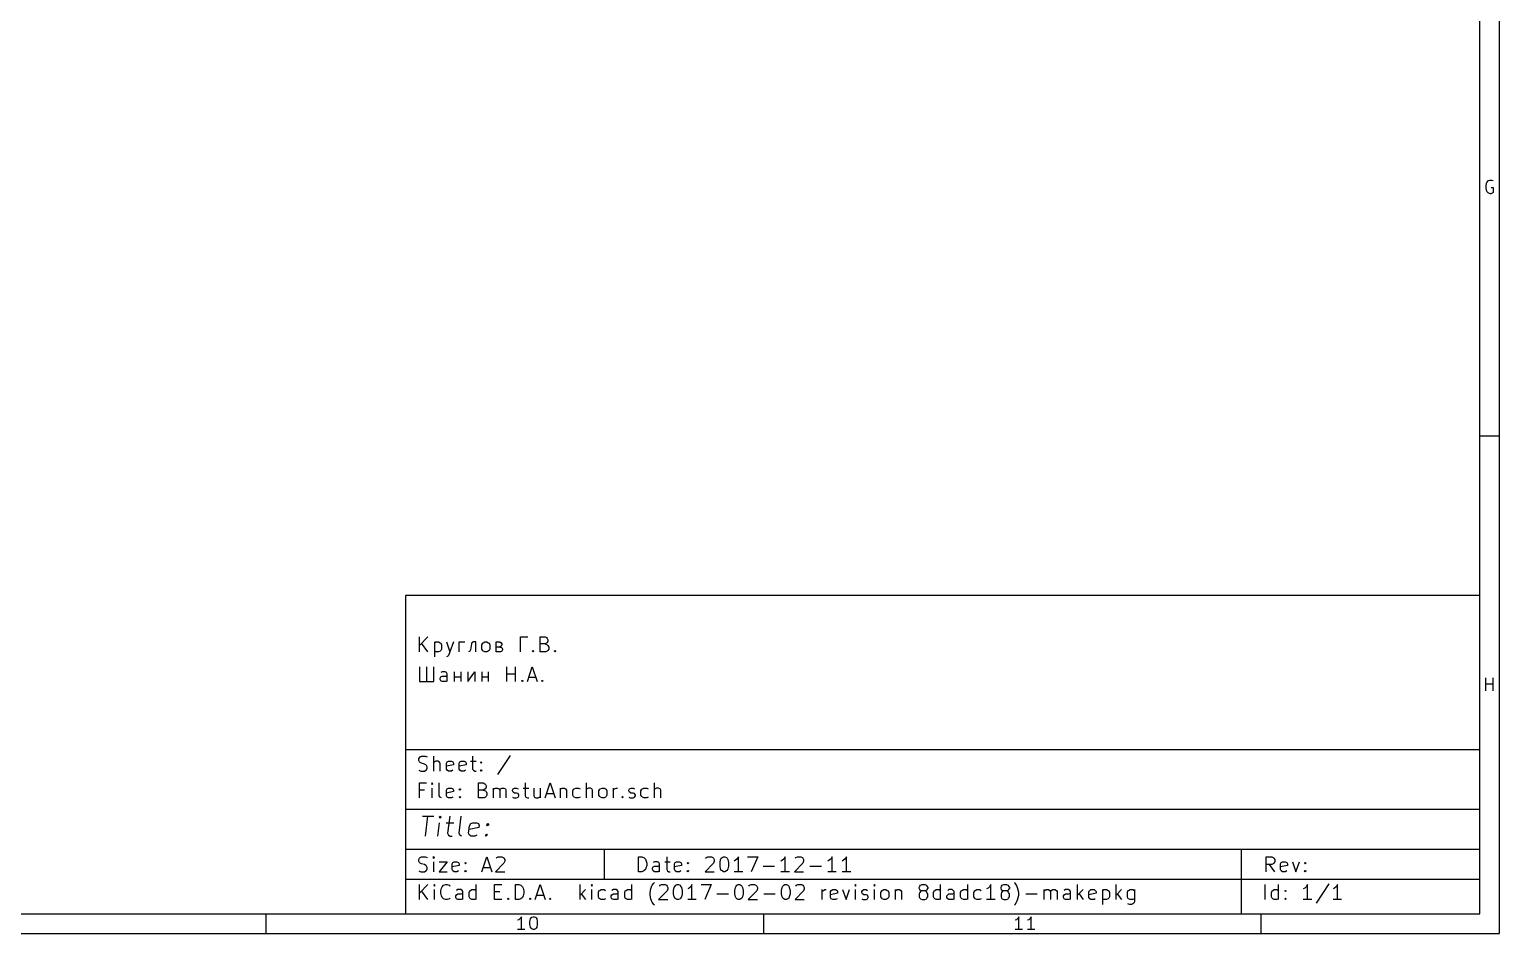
# Model space of a CAD drawing. Extents: x 10 to 584, y -410 to -10.
# Drawn here: x 436.2 to 584, y -410 to -319.1 of the extents above; entities that cross this region are included whole.
import ezdxf

# ---------------------------------------------------------------- set-up
doc = ezdxf.new("R2010")
doc.units = 0
doc.header["$MEASUREMENT"] = 0
doc.layers.add('BLACK', color=7, linetype='CONTINUOUS')

msp = doc.modelspace()

# ---------------------------------------------------------------- linework, layer by layer
at = {"layer": 'Black'}
for p, q in [((583.997, -409.981), (583.997, -10.0076)), ((582.016, -408), (582.016, -11.9888)), ((582.651, -334.594), (582.6, -334.823)), ((582.6, -334.823), (582.6, -335.026)), ((582.6, -335.026), (582.651, -335.255)), ((582.727, -334.467), (582.651, -334.594)), ((582.651, -335.255), (582.727, -335.382)), ((582.828, -334.34), (582.727, -334.467)), ((582.727, -335.382), (582.828, -335.509)), ((583.032, -334.289), (582.828, -334.34)), ((583.209, -334.289), (583.032, -334.289)), ((583.387, -335.026), (583.159, -335.026)), ((583.336, -334.34), (583.209, -334.289)), ((583.387, -335.458), (583.387, -335.026)), ((582.828, -335.509), (583.032, -335.585)), ((583.032, -335.585), (583.159, -335.585)), ((583.159, -335.585), (583.336, -335.509)), ((583.336, -335.509), (583.387, -335.458)), ((583.997, -359.994), (582.016, -359.994)), ((474.015, -375.996), (474.015, -408)), ((582.016, -375.996), (474.015, -375.996)), ((582.016, -408), (582.016, -375.996)), ((475.437, -381.66), (475.437, -380.162)), ((476.275, -380.162), (475.437, -381.025)), ((476.275, -381.66), (475.64, -380.797)), ((476.936, -380.67), (476.936, -382.168)), ((476.936, -380.746), (477.063, -380.67)), ((477.063, -380.67), (477.342, -380.67)), ((477.342, -380.67), (477.495, -380.746)), ((477.495, -380.746), (477.571, -380.797)), ((477.571, -380.797), (477.647, -380.949)), ((477.647, -380.949), (477.647, -381.381)), ((478.13, -380.67), (478.485, -381.66)), ((478.841, -380.67), (478.485, -381.66)), ((479.425, -381.66), (479.425, -380.67)), ((479.425, -380.67), (479.984, -380.67)), ((480.644, -380.873), (480.568, -381.457)), ((480.695, -380.746), (480.644, -380.873)), ((480.847, -380.67), (480.695, -380.746)), ((481.076, -380.67), (480.847, -380.67)), ((481.076, -381.66), (481.076, -380.67)), ((481.711, -380.949), (481.787, -380.797)), ((481.711, -381.381), (481.711, -380.949)), ((481.787, -380.797), (481.838, -380.746)), ((481.838, -380.746), (481.99, -380.67)), ((481.99, -380.67), (482.194, -380.67)), ((482.194, -380.67), (482.346, -380.746)), ((482.346, -380.746), (482.422, -380.797)), ((482.422, -380.797), (482.498, -380.949)), ((482.498, -380.949), (482.498, -381.381)), ((483.133, -381.66), (483.133, -380.67)), ((483.133, -380.67), (483.489, -380.67)), ((483.489, -381.178), (483.133, -381.178)), ((483.489, -380.67), (483.641, -380.746)), ((483.641, -381.102), (483.489, -381.178)), ((483.489, -381.178), (483.692, -381.229)), ((483.641, -380.746), (483.692, -380.873)), ((483.692, -380.949), (483.641, -381.102)), ((483.692, -380.873), (483.692, -380.949)), ((483.692, -381.229), (483.768, -381.381)), ((485.572, -381.66), (485.572, -380.162)), ((485.572, -380.162), (486.334, -380.162)), ((487.553, -381.66), (487.553, -380.162)), ((487.553, -380.162), (488.061, -380.162)), ((488.061, -380.873), (487.553, -380.873)), ((488.061, -380.162), (488.188, -380.238)), ((488.188, -380.797), (488.061, -380.873)), ((488.061, -380.873), (488.264, -380.949)), ((488.188, -380.238), (488.264, -380.314)), ((488.264, -380.746), (488.188, -380.797)), ((488.264, -380.314), (488.34, -380.441)), ((488.34, -380.594), (488.264, -380.746)), ((488.264, -380.949), (488.34, -381.025)), ((488.34, -380.441), (488.34, -380.594)), ((488.34, -381.025), (488.417, -381.178)), ((488.417, -381.178), (488.417, -381.381)), ((477.063, -381.66), (476.936, -381.584)), ((477.342, -381.66), (477.063, -381.66)), ((477.495, -381.584), (477.342, -381.66)), ((477.571, -381.533), (477.495, -381.584)), ((477.647, -381.381), (477.571, -381.533)), ((478.282, -382.092), (478.13, -382.168)), ((478.358, -382.016), (478.282, -382.092)), ((478.485, -381.66), (478.358, -382.016)), ((480.492, -381.584), (480.339, -381.66)), ((480.568, -381.457), (480.492, -381.584)), ((481.787, -381.533), (481.711, -381.381)), ((481.838, -381.584), (481.787, -381.533)), ((481.99, -381.66), (481.838, -381.584)), ((482.194, -381.66), (481.99, -381.66)), ((482.346, -381.584), (482.194, -381.66)), ((482.422, -381.533), (482.346, -381.584)), ((482.498, -381.381), (482.422, -381.533)), ((483.565, -381.66), (483.133, -381.66)), ((483.692, -381.584), (483.565, -381.66)), ((483.768, -381.457), (483.692, -381.584)), ((483.768, -381.381), (483.768, -381.457)), ((486.766, -381.584), (486.842, -381.533)), ((486.842, -381.66), (486.766, -381.584)), ((486.842, -381.533), (486.918, -381.584)), ((486.842, -381.533), (486.842, -381.66)), ((486.918, -381.584), (486.842, -381.66)), ((488.137, -381.66), (487.553, -381.66)), ((488.264, -381.584), (488.137, -381.66)), ((488.34, -381.533), (488.264, -381.584)), ((488.417, -381.381), (488.34, -381.533)), ((488.975, -381.584), (489.052, -381.533)), ((489.052, -381.66), (488.975, -381.584)), ((489.052, -381.533), (489.128, -381.584)), ((489.052, -381.533), (489.052, -381.66)), ((489.128, -381.584), (489.052, -381.66)), ((475.437, -383.159), (475.437, -384.658)), ((476.148, -383.159), (476.148, -384.658)), ((476.86, -384.658), (476.86, -383.159)), ((477.495, -384.302), (477.571, -384.175)), ((477.698, -383.667), (477.571, -383.743)), ((477.571, -384.175), (477.698, -384.099)), ((478.003, -383.667), (477.698, -383.667)), ((477.698, -384.099), (478.079, -384.099)), ((478.13, -383.743), (478.003, -383.667)), ((478.079, -384.099), (478.206, -384.023)), ((478.206, -383.87), (478.13, -383.743)), ((478.206, -384.658), (478.206, -383.87)), ((478.917, -383.667), (478.917, -384.658)), ((478.917, -384.175), (479.577, -384.175)), ((479.577, -383.667), (479.577, -384.658)), ((480.289, -383.667), (480.289, -384.658)), ((480.289, -384.658), (481, -383.667)), ((481, -383.667), (481, -384.658)), ((481.711, -383.667), (481.711, -384.658)), ((481.711, -384.175), (482.346, -384.175)), ((482.346, -383.667), (482.346, -384.658)), ((484.2, -384.658), (484.2, -383.159)), ((484.2, -383.87), (485.064, -383.87)), ((485.064, -384.658), (485.064, -383.159)), ((486.283, -384.658), (486.766, -383.159)), ((486.766, -383.159), (487.274, -384.658)), ((475.437, -384.658), (476.86, -384.658)), ((477.495, -384.454), (477.495, -384.302)), ((477.571, -384.581), (477.495, -384.454)), ((477.698, -384.658), (477.571, -384.581)), ((478.079, -384.658), (477.698, -384.658)), ((478.206, -384.581), (478.079, -384.658)), ((485.699, -384.581), (485.775, -384.531)), ((485.775, -384.658), (485.699, -384.581)), ((485.775, -384.531), (485.851, -384.581)), ((485.775, -384.531), (485.775, -384.658)), ((485.851, -384.581), (485.775, -384.658)), ((486.41, -384.226), (487.121, -384.226)), ((487.705, -384.581), (487.782, -384.531)), ((487.782, -384.658), (487.705, -384.581)), ((487.782, -384.531), (487.832, -384.581)), ((487.782, -384.531), (487.782, -384.658)), ((487.832, -384.581), (487.782, -384.658)), ((582.625, -385.572), (582.625, -384.277)), ((582.625, -384.886), (583.362, -384.886)), ((583.362, -385.572), (583.362, -384.277)), ((474.015, -391.49), (582.016, -391.49)), ((475.361, -392.43), (475.437, -392.303)), ((475.361, -392.582), (475.361, -392.43)), ((475.437, -392.735), (475.361, -392.582)), ((475.437, -392.303), (475.488, -392.227)), ((475.488, -392.786), (475.437, -392.735)), ((475.488, -392.227), (475.64, -392.151)), ((475.64, -392.862), (475.488, -392.786)), ((475.64, -392.151), (475.996, -392.151)), ((475.92, -392.938), (475.64, -392.862)), ((476.072, -393.014), (475.92, -392.938)), ((475.996, -392.151), (476.199, -392.227)), ((476.148, -393.09), (476.072, -393.014)), ((476.86, -393.649), (476.86, -392.151)), ((476.936, -392.735), (476.86, -392.786)), ((477.063, -392.659), (476.936, -392.735)), ((477.291, -392.659), (477.063, -392.659)), ((477.418, -392.735), (477.291, -392.659)), ((477.495, -392.862), (477.418, -392.735)), ((477.495, -393.649), (477.495, -392.862)), ((478.13, -392.862), (478.206, -392.735)), ((478.13, -393.446), (478.13, -392.862)), ((478.841, -393.014), (478.13, -393.167)), ((478.206, -392.735), (478.358, -392.659)), ((478.358, -392.659), (478.638, -392.659)), ((478.638, -392.659), (478.79, -392.735)), ((478.79, -392.735), (478.841, -392.862)), ((478.841, -392.862), (478.841, -393.014)), ((479.425, -392.862), (479.501, -392.735)), ((479.425, -393.446), (479.425, -392.862)), ((480.136, -393.014), (479.425, -393.167)), ((479.501, -392.735), (479.628, -392.659)), ((479.628, -392.659), (479.933, -392.659)), ((479.933, -392.659), (480.06, -392.735)), ((480.06, -392.735), (480.136, -392.862)), ((480.136, -392.862), (480.136, -393.014)), ((480.568, -392.659), (481.127, -392.659)), ((480.771, -392.151), (480.771, -393.446)), ((481.559, -392.786), (481.635, -392.735)), ((481.635, -392.862), (481.559, -392.786)), ((481.635, -392.735), (481.711, -392.786)), ((481.635, -392.735), (481.635, -392.862)), ((481.711, -392.786), (481.635, -392.862)), ((484.556, -392.074), (483.286, -394.005)), ((475.361, -393.573), (475.564, -393.649)), ((475.564, -393.649), (475.92, -393.649)), ((475.92, -393.649), (476.072, -393.573)), ((476.072, -393.573), (476.148, -393.522)), ((476.199, -393.217), (476.148, -393.09)), ((476.148, -393.522), (476.199, -393.37)), ((476.199, -393.37), (476.199, -393.217)), ((478.206, -393.573), (478.13, -393.446)), ((478.358, -393.649), (478.206, -393.573)), ((478.638, -393.649), (478.358, -393.649)), ((478.79, -393.573), (478.638, -393.649)), ((479.501, -393.573), (479.425, -393.446)), ((479.628, -393.649), (479.501, -393.573)), ((479.933, -393.649), (479.628, -393.649)), ((480.06, -393.573), (479.933, -393.649)), ((480.771, -393.446), (480.847, -393.573)), ((480.847, -393.573), (481, -393.649)), ((481, -393.649), (481.127, -393.649)), ((481.559, -393.573), (481.635, -393.522)), ((481.635, -393.649), (481.559, -393.573)), ((481.635, -393.522), (481.711, -393.573)), ((481.635, -393.522), (481.635, -393.649)), ((481.711, -393.573), (481.635, -393.649)), ((475.437, -396.342), (475.437, -394.843)), ((475.437, -394.843), (476.148, -394.843)), ((475.92, -395.554), (475.437, -395.554)), ((476.707, -394.843), (476.631, -394.919)), ((476.631, -394.919), (476.707, -394.995)), ((476.783, -394.919), (476.707, -394.843)), ((476.707, -394.843), (476.707, -394.995)), ((476.707, -394.995), (476.783, -394.919)), ((476.707, -396.342), (476.707, -395.351)), ((477.418, -396.138), (477.418, -394.843)), ((478.13, -395.554), (478.206, -395.427)), ((478.13, -396.138), (478.13, -395.554)), ((478.841, -395.707), (478.13, -395.859)), ((478.206, -395.427), (478.358, -395.351)), ((478.358, -395.351), (478.638, -395.351)), ((478.638, -395.351), (478.79, -395.427)), ((478.79, -395.427), (478.841, -395.554)), ((478.841, -395.554), (478.841, -395.707)), ((479.425, -395.478), (479.501, -395.427)), ((479.501, -395.554), (479.425, -395.478)), ((479.501, -395.427), (479.577, -395.478)), ((479.501, -395.427), (479.501, -395.554)), ((479.577, -395.478), (479.501, -395.554)), ((481.355, -396.342), (481.355, -394.843)), ((481.355, -394.843), (481.838, -394.843)), ((481.838, -395.554), (481.355, -395.554)), ((481.838, -394.843), (481.99, -394.919)), ((481.99, -395.478), (481.838, -395.554)), ((481.838, -395.554), (482.067, -395.63)), ((481.99, -394.919), (482.067, -394.995)), ((482.067, -395.427), (481.99, -395.478)), ((482.067, -394.995), (482.143, -395.122)), ((482.143, -395.275), (482.067, -395.427)), ((482.067, -395.63), (482.143, -395.707)), ((482.143, -395.122), (482.143, -395.275)), ((482.143, -395.707), (482.194, -395.859)), ((482.194, -395.859), (482.194, -396.062)), ((482.854, -396.342), (482.854, -395.351)), ((482.854, -395.478), (482.93, -395.427)), ((482.93, -395.427), (483.057, -395.351)), ((483.057, -395.351), (483.286, -395.351)), ((483.286, -395.351), (483.413, -395.427)), ((483.413, -395.427), (483.489, -395.554)), ((483.489, -395.554), (483.565, -395.427)), ((483.489, -395.554), (483.489, -396.342)), ((483.565, -395.427), (483.692, -395.351)), ((483.692, -395.351), (483.921, -395.351)), ((483.921, -395.351), (484.073, -395.427)), ((484.073, -395.427), (484.124, -395.554)), ((484.124, -395.554), (484.124, -396.342)), ((484.784, -395.554), (484.835, -395.427)), ((484.784, -395.63), (484.784, -395.554)), ((484.835, -395.783), (484.784, -395.63)), ((484.835, -395.427), (484.988, -395.351)), ((484.988, -395.859), (484.835, -395.783)), ((484.988, -395.351), (485.191, -395.351)), ((485.191, -395.859), (484.988, -395.859)), ((485.191, -395.351), (485.343, -395.427)), ((485.343, -395.91), (485.191, -395.859)), ((485.419, -396.062), (485.343, -395.91)), ((485.851, -395.351), (486.41, -395.351)), ((486.054, -394.843), (486.054, -396.138)), ((486.918, -395.351), (486.918, -396.138)), ((487.553, -395.351), (487.553, -396.342)), ((488.061, -396.342), (488.569, -394.843)), ((488.188, -395.91), (488.925, -395.91)), ((488.569, -394.843), (489.052, -396.342)), ((489.56, -395.351), (489.56, -396.342)), ((489.56, -395.478), (489.636, -395.427)), ((489.636, -395.427), (489.763, -395.351)), ((489.763, -395.351), (489.991, -395.351)), ((489.991, -395.351), (490.118, -395.427)), ((490.118, -395.427), (490.195, -395.554)), ((490.195, -395.554), (490.195, -396.342)), ((490.83, -395.63), (490.906, -395.478)), ((490.83, -396.062), (490.83, -395.63)), ((490.906, -395.478), (490.982, -395.427)), ((490.982, -395.427), (491.134, -395.351)), ((491.134, -395.351), (491.414, -395.351)), ((491.414, -395.351), (491.566, -395.427)), ((492.201, -396.342), (492.201, -394.843)), ((492.277, -395.427), (492.201, -395.478)), ((492.404, -395.351), (492.277, -395.427)), ((492.633, -395.351), (492.404, -395.351)), ((492.76, -395.427), (492.633, -395.351)), ((492.836, -395.554), (492.76, -395.427)), ((492.836, -396.342), (492.836, -395.554)), ((493.471, -395.63), (493.547, -395.478)), ((493.471, -396.062), (493.471, -395.63)), ((493.547, -395.478), (493.624, -395.427)), ((493.624, -395.427), (493.776, -395.351)), ((493.776, -395.351), (493.979, -395.351)), ((493.979, -395.351), (494.132, -395.427)), ((494.132, -395.427), (494.182, -395.478)), ((494.182, -395.478), (494.259, -395.63)), ((494.259, -395.63), (494.259, -396.062)), ((494.919, -396.342), (494.919, -395.351)), ((494.919, -395.63), (494.97, -395.478)), ((494.97, -395.478), (495.046, -395.427)), ((495.046, -395.427), (495.198, -395.351)), ((495.198, -395.351), (495.325, -395.351)), ((496.468, -395.554), (496.545, -395.427)), ((496.468, -395.63), (496.468, -395.554)), ((496.545, -395.783), (496.468, -395.63)), ((496.545, -395.427), (496.697, -395.351)), ((496.697, -395.859), (496.545, -395.783)), ((496.697, -395.351), (496.9, -395.351)), ((496.9, -395.859), (496.697, -395.859)), ((496.9, -395.351), (497.053, -395.427)), ((497.053, -395.91), (496.9, -395.859)), ((497.129, -396.062), (497.053, -395.91)), ((497.688, -395.63), (497.764, -395.478)), ((497.688, -396.062), (497.688, -395.63)), ((497.764, -395.478), (497.84, -395.427)), ((497.84, -395.427), (497.967, -395.351)), ((497.967, -395.351), (498.272, -395.351)), ((498.272, -395.351), (498.399, -395.427)), ((499.059, -396.342), (499.059, -394.843)), ((499.11, -395.427), (499.059, -395.478)), ((499.262, -395.351), (499.11, -395.427)), ((499.466, -395.351), (499.262, -395.351)), ((499.618, -395.427), (499.466, -395.351)), ((499.694, -395.554), (499.618, -395.427)), ((499.694, -396.342), (499.694, -395.554)), ((474.015, -397.485), (582.016, -397.485)), ((477.495, -396.265), (477.418, -396.138)), ((477.647, -396.342), (477.495, -396.265)), ((478.206, -396.265), (478.13, -396.138)), ((478.358, -396.342), (478.206, -396.265)), ((478.638, -396.342), (478.358, -396.342)), ((478.79, -396.265), (478.638, -396.342)), ((479.425, -396.265), (479.501, -396.215)), ((479.501, -396.342), (479.425, -396.265)), ((479.501, -396.215), (479.577, -396.265)), ((479.501, -396.215), (479.501, -396.342)), ((479.577, -396.265), (479.501, -396.342)), ((481.914, -396.342), (481.355, -396.342)), ((482.067, -396.265), (481.914, -396.342)), ((482.143, -396.215), (482.067, -396.265)), ((482.194, -396.062), (482.143, -396.215)), ((484.784, -396.265), (484.911, -396.342)), ((484.911, -396.342), (485.191, -396.342)), ((485.191, -396.342), (485.343, -396.265)), ((485.343, -396.265), (485.419, -396.138)), ((485.419, -396.138), (485.419, -396.062)), ((486.054, -396.138), (486.131, -396.265)), ((486.131, -396.265), (486.283, -396.342)), ((486.283, -396.342), (486.41, -396.342)), ((486.918, -396.138), (486.994, -396.265)), ((486.994, -396.265), (487.121, -396.342)), ((487.121, -396.342), (487.35, -396.342)), ((487.35, -396.342), (487.477, -396.265)), ((487.477, -396.265), (487.553, -396.215)), ((490.906, -396.215), (490.83, -396.062)), ((490.982, -396.265), (490.906, -396.215)), ((491.134, -396.342), (490.982, -396.265)), ((491.414, -396.342), (491.134, -396.342)), ((491.566, -396.265), (491.414, -396.342)), ((493.547, -396.215), (493.471, -396.062)), ((493.624, -396.265), (493.547, -396.215)), ((493.776, -396.342), (493.624, -396.265)), ((493.979, -396.342), (493.776, -396.342)), ((494.132, -396.265), (493.979, -396.342)), ((494.182, -396.215), (494.132, -396.265)), ((494.259, -396.062), (494.182, -396.215)), ((495.757, -396.265), (495.833, -396.215)), ((495.833, -396.342), (495.757, -396.265)), ((495.833, -396.215), (495.91, -396.265)), ((495.833, -396.215), (495.833, -396.342)), ((495.91, -396.265), (495.833, -396.342)), ((496.468, -396.265), (496.621, -396.342)), ((496.621, -396.342), (496.9, -396.342)), ((496.9, -396.342), (497.053, -396.265)), ((497.053, -396.265), (497.129, -396.138)), ((497.129, -396.138), (497.129, -396.062)), ((497.764, -396.215), (497.688, -396.062)), ((497.84, -396.265), (497.764, -396.215)), ((497.967, -396.342), (497.84, -396.265)), ((498.272, -396.342), (497.967, -396.342)), ((498.399, -396.265), (498.272, -396.342)), ((475.717, -398.17), (476.86, -398.17)), ((476.021, -400.177), (476.275, -398.17)), ((477.266, -400.177), (477.444, -398.856)), ((477.52, -398.17), (477.418, -398.272)), ((477.418, -398.272), (477.495, -398.374)), ((477.52, -398.17), (477.495, -398.374)), ((477.495, -398.374), (477.622, -398.272)), ((477.622, -398.272), (477.52, -398.17)), ((478.104, -398.856), (478.866, -398.856)), ((478.485, -398.17), (478.257, -399.898)), ((479.425, -399.898), (479.628, -398.17)), ((480.466, -399.136), (480.593, -398.932)), ((480.593, -398.932), (480.797, -398.856)), ((480.797, -398.856), (481.178, -398.856)), ((481.178, -398.856), (481.355, -398.932)), ((481.355, -398.932), (481.432, -399.136)), ((482.194, -399.034), (482.295, -398.932)), ((482.295, -398.932), (482.27, -399.136)), ((482.295, -398.932), (482.397, -399.034)), ((478.257, -399.898), (478.333, -400.075)), ((478.333, -400.075), (478.511, -400.177)), ((478.511, -400.177), (478.714, -400.177)), ((479.476, -400.075), (479.425, -399.898)), ((479.654, -400.177), (479.476, -400.075)), ((480.365, -399.898), (480.466, -399.136)), ((480.441, -400.075), (480.365, -399.898)), ((481.406, -399.313), (480.416, -399.517)), ((480.619, -400.177), (480.441, -400.075)), ((481, -400.177), (480.619, -400.177)), ((481.203, -400.075), (481, -400.177)), ((481.432, -399.136), (481.406, -399.313)), ((482.067, -400.075), (482.168, -399.999)), ((482.143, -400.177), (482.067, -400.075)), ((482.168, -399.999), (482.143, -400.177)), ((482.244, -400.075), (482.143, -400.177)), ((482.168, -399.999), (482.244, -400.075)), ((482.27, -399.136), (482.194, -399.034)), ((482.397, -399.034), (482.27, -399.136)), ((474.015, -401.498), (582.016, -401.498)), ((494.005, -401.498), (494.005, -404.495)), ((558.013, -401.498), (558.013, -408)), ((475.361, -402.539), (475.437, -402.412)), ((475.361, -402.692), (475.361, -402.539)), ((475.437, -402.844), (475.361, -402.692)), ((475.437, -402.412), (475.488, -402.336)), ((475.488, -402.895), (475.437, -402.844)), ((475.488, -402.336), (475.64, -402.26)), ((475.64, -402.971), (475.488, -402.895)), ((475.64, -402.26), (475.996, -402.26)), ((475.92, -403.047), (475.64, -402.971)), ((476.072, -403.123), (475.92, -403.047)), ((475.996, -402.26), (476.199, -402.336)), ((476.148, -403.2), (476.072, -403.123)), ((476.199, -403.327), (476.148, -403.2)), ((476.199, -403.479), (476.199, -403.327)), ((476.86, -402.26), (476.783, -402.336)), ((476.783, -402.336), (476.86, -402.412)), ((476.936, -402.336), (476.86, -402.26)), ((476.86, -402.26), (476.86, -402.412)), ((476.86, -402.412), (476.936, -402.336)), ((476.86, -403.758), (476.86, -402.768)), ((477.418, -402.768), (478.206, -402.768)), ((478.206, -402.768), (477.418, -403.758)), ((478.714, -402.971), (478.79, -402.844)), ((478.714, -403.555), (478.714, -402.971)), ((479.425, -403.123), (478.714, -403.276)), ((478.79, -402.844), (478.917, -402.768)), ((478.917, -402.768), (479.196, -402.768)), ((479.196, -402.768), (479.349, -402.844)), ((479.349, -402.844), (479.425, -402.971)), ((479.425, -402.971), (479.425, -403.123)), ((479.984, -402.895), (480.06, -402.844)), ((480.06, -402.971), (479.984, -402.895)), ((480.06, -402.844), (480.136, -402.895)), ((480.06, -402.844), (480.06, -402.971)), ((480.136, -402.895), (480.06, -402.971)), ((481.711, -403.758), (482.194, -402.26)), ((481.838, -403.327), (482.575, -403.327)), ((482.194, -402.26), (482.702, -403.758)), ((483.921, -402.895), (483.057, -403.758)), ((483.133, -402.412), (483.21, -402.336)), ((483.21, -402.336), (483.337, -402.26)), ((483.337, -402.26), (483.692, -402.26)), ((483.692, -402.26), (483.845, -402.336)), ((483.845, -402.336), (483.921, -402.412)), ((483.921, -402.412), (483.997, -402.539)), ((483.997, -402.692), (483.921, -402.895)), ((483.997, -402.539), (483.997, -402.692)), ((497.434, -403.758), (497.434, -402.26)), ((497.434, -402.26), (497.789, -402.26)), ((497.789, -402.26), (497.992, -402.336)), ((497.992, -402.336), (498.145, -402.488)), ((498.145, -402.488), (498.196, -402.615)), ((498.196, -403.403), (498.145, -403.555)), ((498.196, -402.615), (498.272, -402.895)), ((498.272, -403.123), (498.196, -403.403)), ((498.272, -402.895), (498.272, -403.123)), ((498.856, -403.403), (498.932, -403.276)), ((498.856, -403.555), (498.856, -403.403)), ((499.059, -402.768), (498.932, -402.844)), ((498.932, -403.276), (499.059, -403.2)), ((499.339, -402.768), (499.059, -402.768)), ((499.059, -403.2), (499.415, -403.2)), ((499.491, -402.844), (499.339, -402.768)), ((499.415, -403.2), (499.567, -403.123)), ((499.567, -402.971), (499.491, -402.844)), ((499.567, -403.758), (499.567, -402.971)), ((500.075, -402.768), (500.634, -402.768)), ((500.278, -402.26), (500.278, -403.555)), ((501.066, -402.971), (501.142, -402.844)), ((501.066, -403.555), (501.066, -402.971)), ((501.777, -403.123), (501.066, -403.276)), ((501.142, -402.844), (501.269, -402.768)), ((501.269, -402.768), (501.574, -402.768)), ((501.574, -402.768), (501.701, -402.844)), ((501.701, -402.844), (501.777, -402.971)), ((501.777, -402.971), (501.777, -403.123)), ((502.336, -402.895), (502.412, -402.844)), ((502.412, -402.971), (502.336, -402.895)), ((502.412, -402.844), (502.488, -402.895)), ((502.412, -402.844), (502.412, -402.971)), ((502.488, -402.895), (502.412, -402.971)), ((504.977, -402.895), (504.139, -403.758)), ((504.19, -402.412), (504.266, -402.336)), ((504.266, -402.336), (504.419, -402.26)), ((504.419, -402.26), (504.774, -402.26)), ((504.774, -402.26), (504.927, -402.336)), ((504.927, -402.336), (504.977, -402.412)), ((504.977, -402.412), (505.054, -402.539)), ((505.054, -402.692), (504.977, -402.895)), ((505.054, -402.539), (505.054, -402.692)), ((505.638, -402.844), (505.689, -402.539)), ((505.638, -403.2), (505.638, -402.844)), ((505.689, -403.479), (505.638, -403.2)), ((505.689, -402.539), (505.765, -402.412)), ((505.765, -402.412), (505.841, -402.336)), ((505.841, -402.336), (505.993, -402.26)), ((505.993, -402.26), (506.12, -402.26)), ((506.12, -402.26), (506.273, -402.336)), ((506.273, -402.336), (506.349, -402.412)), ((506.349, -402.412), (506.425, -402.539)), ((506.425, -402.539), (506.476, -402.844)), ((506.476, -403.2), (506.425, -403.479)), ((506.476, -402.844), (506.476, -403.2)), ((507.187, -402.615), (507.06, -402.692)), ((507.34, -402.488), (507.187, -402.615)), ((507.492, -402.26), (507.34, -402.488)), ((507.492, -403.758), (507.492, -402.26)), ((508.406, -402.26), (509.422, -402.26)), ((509.422, -402.26), (508.762, -403.758)), ((509.981, -403.2), (511.124, -403.2)), ((511.912, -402.615), (511.759, -402.692)), ((512.064, -402.488), (511.912, -402.615)), ((512.191, -402.26), (512.064, -402.488)), ((512.191, -403.758), (512.191, -402.26)), ((513.969, -402.895), (513.131, -403.758)), ((513.182, -402.412), (513.258, -402.336)), ((513.258, -402.336), (513.41, -402.26)), ((513.41, -402.26), (513.766, -402.26)), ((513.766, -402.26), (513.918, -402.336)), ((513.918, -402.336), (513.969, -402.412)), ((513.969, -402.412), (514.045, -402.539)), ((514.045, -402.692), (513.969, -402.895)), ((514.045, -402.539), (514.045, -402.692)), ((514.68, -403.2), (515.823, -403.2)), ((516.611, -402.615), (516.484, -402.692)), ((516.763, -402.488), (516.611, -402.615)), ((516.915, -402.26), (516.763, -402.488)), ((516.915, -403.758), (516.915, -402.26)), ((518.058, -402.615), (517.906, -402.692)), ((518.185, -402.488), (518.058, -402.615)), ((518.338, -402.26), (518.185, -402.488)), ((518.338, -403.758), (518.338, -402.26)), ((560.527, -403.758), (560.527, -402.26)), ((560.527, -402.26), (561.111, -402.26)), ((561.111, -403.047), (560.527, -403.047)), ((561.391, -403.758), (560.883, -403.047)), ((561.111, -402.26), (561.238, -402.336)), ((561.238, -402.971), (561.111, -403.047)), ((561.238, -402.336), (561.315, -402.412)), ((561.315, -402.895), (561.238, -402.971)), ((561.315, -402.412), (561.391, -402.539)), ((561.391, -402.768), (561.315, -402.895)), ((561.391, -402.539), (561.391, -402.768)), ((561.975, -402.971), (562.026, -402.844)), ((561.975, -403.555), (561.975, -402.971)), ((562.686, -403.123), (561.975, -403.276)), ((562.026, -402.844), (562.178, -402.768)), ((562.178, -402.768), (562.458, -402.768)), ((562.458, -402.768), (562.61, -402.844)), ((562.61, -402.844), (562.686, -402.971)), ((562.686, -402.971), (562.686, -403.123)), ((563.169, -402.768), (563.524, -403.758)), ((563.524, -403.758), (563.88, -402.768)), ((564.388, -402.895), (564.464, -402.844)), ((564.464, -402.971), (564.388, -402.895)), ((564.464, -402.844), (564.54, -402.895)), ((564.464, -402.844), (564.464, -402.971)), ((564.54, -402.895), (564.464, -402.971)), ((474.015, -404.495), (582.016, -404.495)), ((475.361, -403.682), (475.564, -403.758)), ((475.564, -403.758), (475.92, -403.758)), ((475.92, -403.758), (476.072, -403.682)), ((476.072, -403.682), (476.148, -403.631)), ((476.148, -403.631), (476.199, -403.479)), ((477.418, -403.758), (478.206, -403.758)), ((478.79, -403.682), (478.714, -403.555)), ((478.917, -403.758), (478.79, -403.682)), ((479.196, -403.758), (478.917, -403.758)), ((479.349, -403.682), (479.196, -403.758)), ((479.984, -403.682), (480.06, -403.631)), ((480.06, -403.758), (479.984, -403.682)), ((480.06, -403.631), (480.136, -403.682)), ((480.06, -403.631), (480.06, -403.758)), ((480.136, -403.682), (480.06, -403.758)), ((483.057, -403.758), (483.997, -403.758)), ((497.789, -403.758), (497.434, -403.758)), ((497.992, -403.682), (497.789, -403.758)), ((498.145, -403.555), (497.992, -403.682)), ((498.932, -403.682), (498.856, -403.555)), ((499.059, -403.758), (498.932, -403.682)), ((498.983, -404.927), (499.059, -404.851)), ((499.415, -403.758), (499.059, -403.758)), ((499.567, -403.682), (499.415, -403.758)), ((500.278, -403.555), (500.355, -403.682)), ((500.355, -403.682), (500.482, -403.758)), ((500.482, -403.758), (500.634, -403.758)), ((501.142, -403.682), (501.066, -403.555)), ((501.269, -403.758), (501.142, -403.682)), ((501.574, -403.758), (501.269, -403.758)), ((501.701, -403.682), (501.574, -403.758)), ((502.336, -403.682), (502.412, -403.631)), ((502.412, -403.758), (502.336, -403.682)), ((502.412, -403.631), (502.488, -403.682)), ((502.412, -403.631), (502.412, -403.758)), ((502.488, -403.682), (502.412, -403.758)), ((504.139, -403.758), (505.054, -403.758)), ((505.765, -403.631), (505.689, -403.479)), ((505.841, -403.682), (505.765, -403.631)), ((505.993, -403.758), (505.841, -403.682)), ((506.12, -403.758), (505.993, -403.758)), ((506.273, -403.682), (506.12, -403.758)), ((506.349, -403.631), (506.273, -403.682)), ((506.425, -403.479), (506.349, -403.631)), ((507.924, -403.758), (507.06, -403.758)), ((512.623, -403.758), (511.759, -403.758)), ((513.131, -403.758), (514.045, -403.758)), ((517.322, -403.758), (516.484, -403.758)), ((518.77, -403.758), (517.906, -403.758)), ((535.305, -404.927), (535.229, -404.851)), ((562.026, -403.682), (561.975, -403.555)), ((562.178, -403.758), (562.026, -403.682)), ((562.458, -403.758), (562.178, -403.758)), ((562.61, -403.682), (562.458, -403.758)), ((564.388, -403.682), (564.464, -403.631)), ((564.464, -403.758), (564.388, -403.682)), ((564.464, -403.631), (564.54, -403.682)), ((564.464, -403.631), (564.464, -403.758)), ((564.54, -403.682), (564.464, -403.758)), ((475.437, -406.552), (475.437, -405.054)), ((476.275, -405.054), (475.437, -405.917)), ((476.275, -406.552), (475.64, -405.689)), ((476.936, -405.054), (476.86, -405.13)), ((476.86, -405.13), (476.936, -405.206)), ((476.987, -405.13), (476.936, -405.054)), ((476.936, -405.054), (476.936, -405.206)), ((476.936, -405.206), (476.987, -405.13)), ((476.936, -406.552), (476.936, -405.562)), ((477.571, -405.689), (477.647, -405.409)), ((477.571, -405.917), (477.571, -405.689)), ((477.647, -406.197), (477.571, -405.917)), ((477.647, -405.409), (477.698, -405.282)), ((477.698, -406.349), (477.647, -406.197)), ((477.698, -405.282), (477.85, -405.13)), ((477.85, -406.476), (477.698, -406.349)), ((477.85, -405.13), (478.079, -405.054)), ((478.079, -405.054), (478.206, -405.054)), ((478.206, -405.054), (478.434, -405.13)), ((478.434, -405.13), (478.485, -405.206)), ((479.069, -406.197), (479.146, -406.07)), ((479.069, -406.349), (479.069, -406.197)), ((479.146, -406.476), (479.069, -406.349)), ((479.273, -405.562), (479.146, -405.638)), ((479.146, -406.07), (479.273, -405.994)), ((479.577, -405.562), (479.273, -405.562)), ((479.273, -405.994), (479.628, -405.994)), ((479.704, -405.638), (479.577, -405.562)), ((479.628, -405.994), (479.781, -405.917)), ((479.781, -405.765), (479.704, -405.638)), ((479.781, -406.552), (479.781, -405.765)), ((480.416, -405.841), (480.492, -405.689)), ((480.416, -406.273), (480.416, -405.841)), ((480.492, -406.425), (480.416, -406.273)), ((480.492, -405.689), (480.568, -405.638)), ((480.568, -405.638), (480.695, -405.562)), ((480.695, -405.562), (481, -405.562)), ((481, -405.562), (481.127, -405.638)), ((481.127, -406.552), (481.127, -405.054)), ((482.981, -406.552), (482.981, -405.054)), ((482.981, -405.054), (483.692, -405.054)), ((482.981, -405.765), (483.489, -405.765)), ((485.064, -406.552), (485.064, -405.054)), ((485.064, -405.054), (485.419, -405.054)), ((485.419, -405.054), (485.623, -405.13)), ((485.623, -405.13), (485.775, -405.282)), ((485.775, -406.349), (485.623, -406.476)), ((485.775, -405.282), (485.851, -405.409)), ((485.851, -406.197), (485.775, -406.349)), ((485.851, -405.409), (485.927, -405.689)), ((485.927, -405.917), (485.851, -406.197)), ((485.927, -405.689), (485.927, -405.917)), ((487.07, -406.552), (487.553, -405.054)), ((487.197, -406.121), (487.909, -406.121)), ((487.553, -405.054), (488.061, -406.552)), ((491.566, -406.552), (491.566, -405.054)), ((492.125, -405.562), (491.566, -406.121)), ((491.693, -405.994), (492.125, -406.552)), ((492.76, -405.054), (492.684, -405.13)), ((492.684, -405.13), (492.76, -405.206)), ((492.836, -405.13), (492.76, -405.054)), ((492.76, -405.054), (492.76, -405.206)), ((492.76, -405.206), (492.836, -405.13)), ((492.76, -406.552), (492.76, -405.562)), ((493.42, -405.841), (493.471, -405.689)), ((493.42, -406.273), (493.42, -405.841)), ((493.471, -406.425), (493.42, -406.273)), ((493.471, -405.689), (493.547, -405.638)), ((493.547, -405.638), (493.7, -405.562)), ((493.7, -405.562), (493.979, -405.562)), ((493.979, -405.562), (494.132, -405.638)), ((494.69, -406.197), (494.767, -406.07)), ((494.69, -406.349), (494.69, -406.197)), ((494.767, -406.476), (494.69, -406.349)), ((494.919, -405.562), (494.767, -405.638)), ((494.767, -406.07), (494.919, -405.994)), ((495.198, -405.562), (494.919, -405.562)), ((494.919, -405.994), (495.275, -405.994)), ((495.325, -405.638), (495.198, -405.562)), ((495.275, -405.994), (495.402, -405.917)), ((495.402, -405.765), (495.325, -405.638)), ((495.402, -406.552), (495.402, -405.765)), ((496.062, -405.841), (496.113, -405.689)), ((496.062, -406.273), (496.062, -405.841)), ((496.113, -406.425), (496.062, -406.273)), ((496.113, -405.689), (496.189, -405.638)), ((496.189, -405.638), (496.341, -405.562)), ((496.341, -405.562), (496.621, -405.562)), ((496.621, -405.562), (496.773, -405.638)), ((496.773, -406.552), (496.773, -405.054)), ((498.627, -405.841), (498.678, -405.486)), ((498.627, -406.121), (498.627, -405.841)), ((498.678, -406.476), (498.627, -406.121)), ((498.678, -405.486), (498.754, -405.282)), ((498.754, -405.282), (498.831, -405.13)), ((498.831, -405.13), (498.983, -404.927)), ((500.329, -405.689), (499.466, -406.552)), ((499.542, -405.206), (499.618, -405.13)), ((499.618, -405.13), (499.77, -405.054)), ((499.77, -405.054), (500.126, -405.054)), ((500.126, -405.054), (500.253, -405.13)), ((500.253, -405.13), (500.329, -405.206)), ((500.329, -405.206), (500.405, -405.333)), ((500.405, -405.486), (500.329, -405.689)), ((500.405, -405.333), (500.405, -405.486)), ((500.964, -405.638), (501.04, -405.333)), ((500.964, -405.994), (500.964, -405.638)), ((501.04, -406.273), (500.964, -405.994)), ((501.04, -405.333), (501.117, -405.206)), ((501.117, -406.425), (501.04, -406.273)), ((501.117, -405.206), (501.193, -405.13)), ((501.193, -405.13), (501.32, -405.054)), ((501.32, -405.054), (501.472, -405.054)), ((501.472, -405.054), (501.625, -405.13)), ((501.625, -405.13), (501.675, -405.206)), ((501.675, -405.206), (501.752, -405.333)), ((501.752, -406.273), (501.675, -406.425)), ((501.752, -405.333), (501.828, -405.638)), ((501.828, -405.994), (501.752, -406.273)), ((501.828, -405.638), (501.828, -405.994)), ((502.539, -405.409), (502.412, -405.486)), ((502.691, -405.282), (502.539, -405.409)), ((502.818, -405.054), (502.691, -405.282)), ((502.818, -406.552), (502.818, -405.054)), ((503.758, -405.054), (504.749, -405.054)), ((504.749, -405.054), (504.114, -406.552)), ((505.333, -405.994), (506.476, -405.994)), ((507.111, -405.638), (507.187, -405.333)), ((507.111, -405.994), (507.111, -405.638)), ((507.187, -406.273), (507.111, -405.994)), ((507.187, -405.333), (507.263, -405.206)), ((507.263, -406.425), (507.187, -406.273)), ((507.263, -405.206), (507.314, -405.13)), ((507.314, -405.13), (507.467, -405.054)), ((507.467, -405.054), (507.619, -405.054)), ((507.619, -405.054), (507.746, -405.13)), ((507.746, -405.13), (507.822, -405.206)), ((507.822, -405.206), (507.898, -405.333)), ((507.898, -406.273), (507.822, -406.425)), ((507.898, -405.333), (507.975, -405.638)), ((507.975, -405.994), (507.898, -406.273)), ((507.975, -405.638), (507.975, -405.994)), ((509.321, -405.689), (508.457, -406.552)), ((508.533, -405.206), (508.61, -405.13)), ((508.61, -405.13), (508.762, -405.054)), ((508.762, -405.054), (509.118, -405.054)), ((509.118, -405.054), (509.245, -405.13)), ((509.245, -405.13), (509.321, -405.206)), ((509.321, -405.206), (509.397, -405.333)), ((509.397, -405.486), (509.321, -405.689)), ((509.397, -405.333), (509.397, -405.486)), ((510.032, -405.994), (511.175, -405.994)), ((511.81, -405.638), (511.886, -405.333)), ((511.81, -405.994), (511.81, -405.638)), ((511.886, -406.273), (511.81, -405.994)), ((511.886, -405.333), (511.962, -405.206)), ((511.962, -406.425), (511.886, -406.273)), ((511.962, -405.206), (512.039, -405.13)), ((512.039, -405.13), (512.166, -405.054)), ((512.166, -405.054), (512.318, -405.054)), ((512.318, -405.054), (512.47, -405.13)), ((512.47, -405.13), (512.547, -405.206)), ((512.547, -405.206), (512.597, -405.333)), ((512.597, -406.273), (512.547, -406.425)), ((512.597, -405.333), (512.674, -405.638)), ((512.674, -405.994), (512.597, -406.273)), ((512.674, -405.638), (512.674, -405.994)), ((514.045, -405.689), (513.182, -406.552)), ((513.258, -405.206), (513.309, -405.13)), ((513.309, -405.13), (513.461, -405.054)), ((513.461, -405.054), (513.817, -405.054)), ((513.817, -405.054), (513.969, -405.13)), ((513.969, -405.13), (514.045, -405.206)), ((514.045, -405.206), (514.096, -405.333)), ((514.096, -405.486), (514.045, -405.689)), ((514.096, -405.333), (514.096, -405.486)), ((515.899, -406.552), (515.899, -405.562)), ((515.899, -405.841), (515.95, -405.689)), ((515.95, -405.689), (516.026, -405.638)), ((516.026, -405.638), (516.179, -405.562)), ((516.179, -405.562), (516.306, -405.562)), ((516.738, -405.765), (516.814, -405.638)), ((516.738, -406.349), (516.738, -405.765)), ((517.449, -405.917), (516.738, -406.07)), ((516.814, -406.476), (516.738, -406.349)), ((516.814, -405.638), (516.966, -405.562)), ((516.966, -405.562), (517.246, -405.562)), ((517.246, -405.562), (517.398, -405.638)), ((517.398, -405.638), (517.449, -405.765)), ((517.449, -405.765), (517.449, -405.917)), ((517.957, -405.562), (518.312, -406.552)), ((518.312, -406.552), (518.668, -405.562)), ((519.252, -405.054), (519.176, -405.13)), ((519.176, -405.13), (519.252, -405.206)), ((519.303, -405.13), (519.252, -405.054)), ((519.252, -405.054), (519.252, -405.206)), ((519.252, -405.206), (519.303, -405.13)), ((519.252, -406.552), (519.252, -405.562)), ((519.887, -405.765), (519.963, -405.638)), ((519.887, -405.841), (519.887, -405.765)), ((519.963, -405.994), (519.887, -405.841)), ((519.963, -405.638), (520.09, -405.562)), ((520.09, -406.07), (519.963, -405.994)), ((520.09, -405.562), (520.319, -405.562)), ((520.319, -406.07), (520.09, -406.07)), ((520.319, -405.562), (520.446, -405.638)), ((520.446, -406.121), (520.319, -406.07)), ((520.522, -406.273), (520.446, -406.121)), ((520.446, -406.476), (520.522, -406.349)), ((520.522, -406.349), (520.522, -406.273)), ((521.157, -405.054), (521.106, -405.13)), ((521.106, -405.13), (521.157, -405.206)), ((521.233, -405.13), (521.157, -405.054)), ((521.157, -405.054), (521.157, -405.206)), ((521.157, -405.206), (521.233, -405.13)), ((521.157, -406.552), (521.157, -405.562)), ((521.818, -405.841), (521.894, -405.689)), ((521.818, -406.273), (521.818, -405.841)), ((521.894, -406.425), (521.818, -406.273)), ((521.894, -405.689), (521.945, -405.638)), ((521.945, -405.638), (522.097, -405.562)), ((522.097, -405.562), (522.3, -405.562)), ((522.3, -405.562), (522.453, -405.638)), ((522.453, -405.638), (522.529, -405.689)), ((522.529, -405.689), (522.605, -405.841)), ((522.605, -406.273), (522.529, -406.425)), ((522.605, -405.841), (522.605, -406.273)), ((523.24, -405.562), (523.24, -406.552)), ((523.24, -405.689), (523.316, -405.638)), ((523.316, -405.638), (523.443, -405.562)), ((523.443, -405.562), (523.672, -405.562)), ((523.672, -405.562), (523.799, -405.638)), ((523.799, -405.638), (523.875, -405.765)), ((523.875, -405.765), (523.875, -406.552)), ((525.653, -405.333), (525.729, -405.206)), ((525.653, -405.409), (525.653, -405.333)), ((525.729, -405.562), (525.653, -405.409)), ((525.729, -405.841), (525.653, -405.994)), ((525.653, -405.994), (525.653, -406.273)), ((525.653, -406.273), (525.729, -406.425)), ((525.729, -405.206), (525.805, -405.13)), ((525.805, -405.638), (525.729, -405.562)), ((525.805, -405.765), (525.729, -405.841)), ((525.805, -405.13), (525.958, -405.054)), ((525.958, -405.689), (525.805, -405.638)), ((525.958, -405.689), (525.805, -405.765)), ((525.958, -405.054), (526.237, -405.054)), ((526.237, -405.689), (525.958, -405.689)), ((526.237, -405.054), (526.39, -405.13)), ((526.39, -405.638), (526.237, -405.689)), ((526.39, -405.765), (526.237, -405.689)), ((526.39, -405.13), (526.44, -405.206)), ((526.44, -405.562), (526.39, -405.638)), ((526.44, -405.841), (526.39, -405.765)), ((526.44, -405.206), (526.517, -405.333)), ((526.517, -405.409), (526.44, -405.562)), ((526.517, -405.994), (526.44, -405.841)), ((526.44, -406.425), (526.517, -406.273)), ((526.517, -405.333), (526.517, -405.409)), ((526.517, -406.273), (526.517, -405.994)), ((527.101, -405.841), (527.152, -405.689)), ((527.101, -406.273), (527.101, -405.841)), ((527.152, -406.425), (527.101, -406.273)), ((527.152, -405.689), (527.228, -405.638)), ((527.228, -405.638), (527.38, -405.562)), ((527.38, -405.562), (527.66, -405.562)), ((527.66, -405.562), (527.812, -405.638)), ((527.812, -406.552), (527.812, -405.054)), ((528.447, -406.197), (528.523, -406.07)), ((528.447, -406.349), (528.447, -406.197)), ((528.523, -406.476), (528.447, -406.349)), ((528.65, -405.562), (528.523, -405.638)), ((528.523, -406.07), (528.65, -405.994)), ((528.955, -405.562), (528.65, -405.562)), ((528.65, -405.994), (529.031, -405.994)), ((529.082, -405.638), (528.955, -405.562)), ((529.031, -405.994), (529.158, -405.917)), ((529.158, -405.765), (529.082, -405.638)), ((529.158, -406.552), (529.158, -405.765)), ((529.793, -405.841), (529.869, -405.689)), ((529.793, -406.273), (529.793, -405.841)), ((529.869, -406.425), (529.793, -406.273)), ((529.869, -405.689), (529.946, -405.638)), ((529.946, -405.638), (530.098, -405.562)), ((530.098, -405.562), (530.377, -405.562)), ((530.377, -405.562), (530.53, -405.638)), ((530.53, -406.552), (530.53, -405.054)), ((531.165, -405.841), (531.241, -405.689)), ((531.165, -406.273), (531.165, -405.841)), ((531.241, -406.425), (531.165, -406.273)), ((531.241, -405.689), (531.292, -405.638)), ((531.292, -405.638), (531.444, -405.562)), ((531.444, -405.562), (531.724, -405.562)), ((531.724, -405.562), (531.876, -405.638)), ((532.587, -405.409), (532.435, -405.486)), ((532.74, -405.282), (532.587, -405.409)), ((532.867, -405.054), (532.74, -405.282)), ((532.867, -406.552), (532.867, -405.054)), ((533.883, -405.333), (533.933, -405.206)), ((533.883, -405.409), (533.883, -405.333)), ((533.933, -405.562), (533.883, -405.409)), ((533.933, -405.841), (533.883, -405.994)), ((533.883, -405.994), (533.883, -406.273)), ((533.883, -406.273), (533.933, -406.425)), ((533.933, -405.206), (534.01, -405.13)), ((534.01, -405.638), (533.933, -405.562)), ((534.01, -405.765), (533.933, -405.841)), ((534.01, -405.13), (534.162, -405.054)), ((534.162, -405.689), (534.01, -405.638)), ((534.162, -405.689), (534.01, -405.765)), ((534.162, -405.054), (534.441, -405.054)), ((534.441, -405.689), (534.162, -405.689)), ((534.441, -405.054), (534.594, -405.13)), ((534.594, -405.638), (534.441, -405.689)), ((534.594, -405.765), (534.441, -405.689)), ((534.594, -405.13), (534.645, -405.206)), ((534.645, -405.562), (534.594, -405.638)), ((534.645, -405.841), (534.594, -405.765)), ((534.645, -405.206), (534.721, -405.333)), ((534.721, -405.409), (534.645, -405.562)), ((534.721, -405.994), (534.645, -405.841)), ((534.645, -406.425), (534.721, -406.273)), ((534.721, -405.333), (534.721, -405.409)), ((534.721, -406.273), (534.721, -405.994)), ((535.432, -405.13), (535.305, -404.927)), ((535.508, -405.282), (535.432, -405.13)), ((535.584, -405.486), (535.508, -405.282)), ((535.661, -405.841), (535.584, -405.486)), ((535.584, -406.476), (535.661, -406.121)), ((535.661, -406.121), (535.661, -405.841)), ((536.372, -405.994), (537.515, -405.994)), ((538.226, -406.552), (538.226, -405.562)), ((538.226, -405.689), (538.302, -405.638)), ((538.302, -405.638), (538.429, -405.562)), ((538.429, -405.562), (538.658, -405.562)), ((538.658, -405.562), (538.785, -405.638)), ((538.785, -405.638), (538.861, -405.765)), ((538.861, -405.765), (538.937, -405.638)), ((538.861, -405.765), (538.861, -406.552)), ((538.937, -405.638), (539.09, -405.562)), ((539.09, -405.562), (539.293, -405.562)), ((539.293, -405.562), (539.445, -405.638)), ((539.445, -405.638), (539.521, -405.765)), ((539.521, -405.765), (539.521, -406.552)), ((540.156, -406.197), (540.233, -406.07)), ((540.156, -406.349), (540.156, -406.197)), ((540.233, -406.476), (540.156, -406.349)), ((540.36, -405.562), (540.233, -405.638)), ((540.233, -406.07), (540.36, -405.994)), ((540.639, -405.562), (540.36, -405.562)), ((540.36, -405.994), (540.715, -405.994)), ((540.791, -405.638), (540.639, -405.562)), ((540.715, -405.994), (540.868, -405.917)), ((540.868, -405.765), (540.791, -405.638)), ((540.868, -406.552), (540.868, -405.765)), ((541.579, -406.552), (541.579, -405.054)), ((542.138, -405.562), (541.579, -406.121)), ((541.731, -405.994), (542.138, -406.552)), ((542.722, -405.765), (542.798, -405.638)), ((542.722, -406.349), (542.722, -405.765)), ((543.433, -405.917), (542.722, -406.07)), ((542.798, -406.476), (542.722, -406.349)), ((542.798, -405.638), (542.925, -405.562)), ((542.925, -405.562), (543.23, -405.562)), ((543.23, -405.562), (543.357, -405.638)), ((543.357, -405.638), (543.433, -405.765)), ((543.433, -405.765), (543.433, -405.917)), ((544.068, -405.562), (544.068, -407.06)), ((544.068, -405.638), (544.22, -405.562)), ((544.22, -405.562), (544.5, -405.562)), ((544.5, -405.562), (544.652, -405.638)), ((544.652, -405.638), (544.728, -405.689)), ((544.728, -405.689), (544.779, -405.841)), ((544.779, -406.273), (544.728, -406.425)), ((544.779, -405.841), (544.779, -406.273)), ((545.44, -406.552), (545.44, -405.054)), ((545.998, -405.562), (545.44, -406.121)), ((545.567, -405.994), (545.998, -406.552)), ((546.583, -405.841), (546.633, -405.689)), ((546.583, -406.273), (546.583, -405.841)), ((546.633, -406.425), (546.583, -406.273)), ((546.633, -405.689), (546.71, -405.638)), ((546.71, -405.638), (546.862, -405.562)), ((546.862, -405.562), (547.141, -405.562)), ((547.141, -405.562), (547.294, -405.638)), ((547.294, -405.562), (547.294, -406.781)), ((560.426, -406.552), (560.426, -405.054)), ((561.061, -405.841), (561.137, -405.689)), ((561.061, -406.273), (561.061, -405.841)), ((561.137, -406.425), (561.061, -406.273)), ((561.137, -405.689), (561.188, -405.638)), ((561.188, -405.638), (561.34, -405.562)), ((561.34, -405.562), (561.619, -405.562)), ((561.619, -405.562), (561.772, -405.638)), ((561.772, -406.552), (561.772, -405.054)), ((562.407, -405.689), (562.483, -405.638)), ((562.483, -405.765), (562.407, -405.689)), ((562.483, -405.638), (562.559, -405.689)), ((562.483, -405.638), (562.483, -405.765)), ((562.559, -405.689), (562.483, -405.765)), ((564.413, -405.409), (564.261, -405.486)), ((564.566, -405.282), (564.413, -405.409)), ((564.693, -405.054), (564.566, -405.282)), ((564.693, -406.552), (564.693, -405.054)), ((566.826, -404.978), (565.556, -406.908)), ((567.411, -405.409), (567.258, -405.486)), ((567.563, -405.282), (567.411, -405.409)), ((567.69, -405.054), (567.563, -405.282)), ((567.69, -406.552), (567.69, -405.054)), ((478.079, -406.552), (477.85, -406.476)), ((478.206, -406.552), (478.079, -406.552)), ((478.434, -406.476), (478.206, -406.552)), ((478.485, -406.425), (478.434, -406.476)), ((479.273, -406.552), (479.146, -406.476)), ((479.628, -406.552), (479.273, -406.552)), ((479.781, -406.476), (479.628, -406.552)), ((480.568, -406.476), (480.492, -406.425)), ((480.695, -406.552), (480.568, -406.476)), ((481, -406.552), (480.695, -406.552)), ((481.127, -406.476), (481, -406.552)), ((483.692, -406.552), (482.981, -406.552)), ((484.276, -406.476), (484.353, -406.425)), ((484.353, -406.552), (484.276, -406.476)), ((484.353, -406.425), (484.429, -406.476)), ((484.353, -406.425), (484.353, -406.552)), ((484.429, -406.476), (484.353, -406.552)), ((485.419, -406.552), (485.064, -406.552)), ((485.623, -406.476), (485.419, -406.552)), ((486.486, -406.476), (486.562, -406.425)), ((486.562, -406.552), (486.486, -406.476)), ((486.562, -406.425), (486.639, -406.476)), ((486.562, -406.425), (486.562, -406.552)), ((486.639, -406.476), (486.562, -406.552)), ((488.493, -406.476), (488.569, -406.425)), ((488.569, -406.552), (488.493, -406.476)), ((488.569, -406.425), (488.62, -406.476)), ((488.569, -406.425), (488.569, -406.552)), ((488.62, -406.476), (488.569, -406.552)), ((493.547, -406.476), (493.471, -406.425)), ((493.7, -406.552), (493.547, -406.476)), ((493.979, -406.552), (493.7, -406.552)), ((494.132, -406.476), (493.979, -406.552)), ((494.919, -406.552), (494.767, -406.476)), ((495.275, -406.552), (494.919, -406.552)), ((495.402, -406.476), (495.275, -406.552)), ((496.189, -406.476), (496.113, -406.425)), ((496.341, -406.552), (496.189, -406.476)), ((496.621, -406.552), (496.341, -406.552)), ((496.773, -406.476), (496.621, -406.552)), ((498.754, -406.705), (498.678, -406.476)), ((498.831, -406.832), (498.754, -406.705)), ((498.983, -407.06), (498.831, -406.832)), ((499.059, -407.137), (498.983, -407.06)), ((499.466, -406.552), (500.405, -406.552)), ((501.193, -406.476), (501.117, -406.425)), ((501.32, -406.552), (501.193, -406.476)), ((501.472, -406.552), (501.32, -406.552)), ((501.625, -406.476), (501.472, -406.552)), ((501.675, -406.425), (501.625, -406.476)), ((503.25, -406.552), (502.412, -406.552)), ((507.314, -406.476), (507.263, -406.425)), ((507.467, -406.552), (507.314, -406.476)), ((507.619, -406.552), (507.467, -406.552)), ((507.746, -406.476), (507.619, -406.552)), ((507.822, -406.425), (507.746, -406.476)), ((508.457, -406.552), (509.397, -406.552)), ((512.039, -406.476), (511.962, -406.425)), ((512.166, -406.552), (512.039, -406.476)), ((512.318, -406.552), (512.166, -406.552)), ((512.47, -406.476), (512.318, -406.552)), ((512.547, -406.425), (512.47, -406.476)), ((513.182, -406.552), (514.096, -406.552)), ((516.966, -406.552), (516.814, -406.476)), ((517.246, -406.552), (516.966, -406.552)), ((517.398, -406.476), (517.246, -406.552)), ((519.887, -406.476), (520.04, -406.552)), ((520.04, -406.552), (520.319, -406.552)), ((520.319, -406.552), (520.446, -406.476)), ((521.945, -406.476), (521.894, -406.425)), ((522.097, -406.552), (521.945, -406.476)), ((522.3, -406.552), (522.097, -406.552)), ((522.453, -406.476), (522.3, -406.552)), ((522.529, -406.425), (522.453, -406.476)), ((525.729, -406.425), (525.805, -406.476)), ((525.805, -406.476), (525.958, -406.552)), ((525.958, -406.552), (526.237, -406.552)), ((526.237, -406.552), (526.39, -406.476)), ((526.39, -406.476), (526.44, -406.425)), ((527.228, -406.476), (527.152, -406.425)), ((527.38, -406.552), (527.228, -406.476)), ((527.66, -406.552), (527.38, -406.552)), ((527.812, -406.476), (527.66, -406.552)), ((528.65, -406.552), (528.523, -406.476)), ((529.031, -406.552), (528.65, -406.552)), ((529.158, -406.476), (529.031, -406.552)), ((529.946, -406.476), (529.869, -406.425)), ((530.098, -406.552), (529.946, -406.476)), ((530.377, -406.552), (530.098, -406.552)), ((530.53, -406.476), (530.377, -406.552)), ((531.292, -406.476), (531.241, -406.425)), ((531.444, -406.552), (531.292, -406.476)), ((531.724, -406.552), (531.444, -406.552)), ((531.876, -406.476), (531.724, -406.552)), ((533.298, -406.552), (532.435, -406.552)), ((533.933, -406.425), (534.01, -406.476)), ((534.01, -406.476), (534.162, -406.552)), ((534.162, -406.552), (534.441, -406.552)), ((534.441, -406.552), (534.594, -406.476)), ((534.594, -406.476), (534.645, -406.425)), ((535.229, -407.137), (535.305, -407.06)), ((535.305, -407.06), (535.432, -406.832)), ((535.432, -406.832), (535.508, -406.705)), ((535.508, -406.705), (535.584, -406.476)), ((540.36, -406.552), (540.233, -406.476)), ((540.715, -406.552), (540.36, -406.552)), ((540.868, -406.476), (540.715, -406.552)), ((542.925, -406.552), (542.798, -406.476)), ((543.23, -406.552), (542.925, -406.552)), ((543.357, -406.476), (543.23, -406.552)), ((544.22, -406.552), (544.068, -406.476)), ((544.5, -406.552), (544.22, -406.552)), ((544.652, -406.476), (544.5, -406.552)), ((544.728, -406.425), (544.652, -406.476)), ((546.71, -406.476), (546.633, -406.425)), ((546.786, -407.06), (546.633, -406.984)), ((546.862, -406.552), (546.71, -406.476)), ((547.014, -407.06), (546.786, -407.06)), ((547.141, -406.552), (546.862, -406.552)), ((547.141, -406.984), (547.014, -407.06)), ((547.294, -406.476), (547.141, -406.552)), ((547.218, -406.908), (547.141, -406.984)), ((547.294, -406.781), (547.218, -406.908)), ((561.188, -406.476), (561.137, -406.425)), ((561.34, -406.552), (561.188, -406.476)), ((561.619, -406.552), (561.34, -406.552)), ((561.772, -406.476), (561.619, -406.552)), ((562.407, -406.476), (562.483, -406.425)), ((562.483, -406.552), (562.407, -406.476)), ((562.483, -406.425), (562.559, -406.476)), ((562.483, -406.425), (562.483, -406.552)), ((562.559, -406.476), (562.483, -406.552)), ((565.125, -406.552), (564.261, -406.552)), ((568.122, -406.552), (567.258, -406.552)), ((11.9888, -408), (582.016, -408)), ((459.994, -408), (459.994, -409.981)), ((474.015, -408), (582.016, -408)), ((485.419, -408.584), (485.292, -408.635)), ((485.546, -408.457), (485.419, -408.584)), ((485.673, -408.28), (485.546, -408.457)), ((485.673, -409.575), (485.673, -408.28)), ((486.537, -408.762), (486.588, -408.508)), ((486.537, -409.067), (486.537, -408.762)), ((486.588, -409.321), (486.537, -409.067)), ((486.588, -408.508), (486.664, -408.381)), ((486.664, -409.448), (486.588, -409.321)), ((486.664, -408.381), (486.715, -408.33)), ((486.715, -408.33), (486.842, -408.28)), ((486.842, -408.28), (486.969, -408.28)), ((486.969, -408.28), (487.096, -408.33)), ((487.096, -408.33), (487.147, -408.381)), ((487.147, -408.381), (487.223, -408.508)), ((487.223, -409.321), (487.147, -409.448)), ((487.223, -408.508), (487.274, -408.762)), ((487.274, -409.067), (487.223, -409.321)), ((487.274, -408.762), (487.274, -409.067)), ((510.007, -408), (510.007, -409.981)), ((535.432, -408.584), (535.305, -408.635)), ((535.559, -408.457), (535.432, -408.584)), ((535.686, -408.28), (535.559, -408.457)), ((535.686, -409.575), (535.686, -408.28)), ((536.677, -408.584), (536.55, -408.635)), ((536.804, -408.457), (536.677, -408.584)), ((536.905, -408.28), (536.804, -408.457)), ((536.905, -409.575), (536.905, -408.28)), ((559.994, -408), (559.994, -409.981)), ((10.0076, -409.981), (583.997, -409.981)), ((486.029, -409.575), (485.292, -409.575)), ((486.715, -409.499), (486.664, -409.448)), ((486.842, -409.575), (486.715, -409.499)), ((486.969, -409.575), (486.842, -409.575)), ((487.096, -409.499), (486.969, -409.575)), ((487.147, -409.448), (487.096, -409.499)), ((536.042, -409.575), (535.305, -409.575)), ((537.286, -409.575), (536.55, -409.575))]:
    msp.add_line(p, q, dxfattribs=at)

doc.saveas('drawing.dxf')
